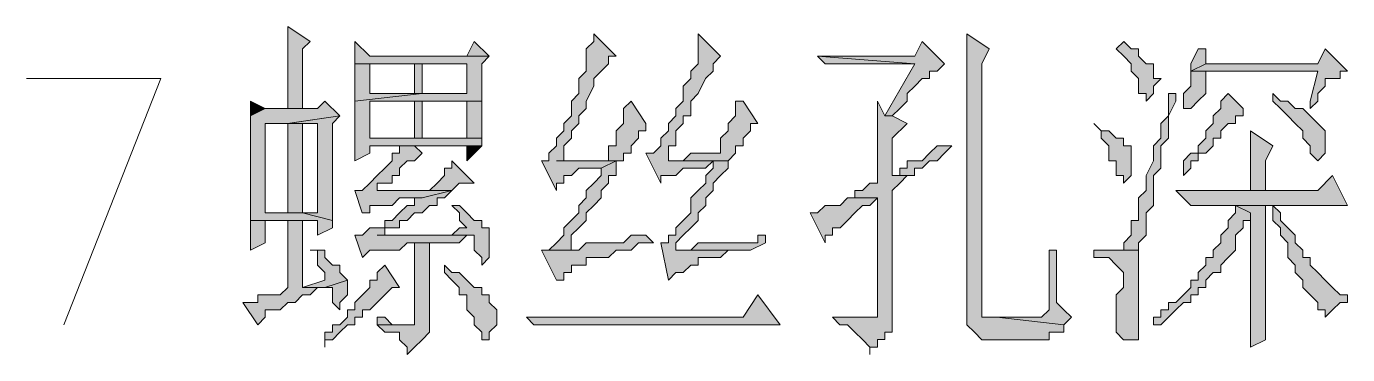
# Model space of a CAD drawing. Header units: millimetres. Extents: x 3 to 291, y 3 to 207.
# Drawn here: x 245.79 to 253.28, y 141.84 to 143.71 of the extents above; entities that cross this region are included whole.
import ezdxf

# ---------------------------------------------------------------- set-up
doc = ezdxf.new("R2010")
doc.units = ezdxf.units.MM

msp = doc.modelspace()

# ---------------------------------------------------------------- hatches: boundary and pattern name
at = {"true_color": 0x00ffff}
h = msp.add_hatch(color=4, dxfattribs=at)
h.dxf.hatch_style = 2
h.paths.add_polyline_path([(247.269, 143.66367), (247.269, 143.621337), (247.269, 143.579356), (247.269, 143.53667), (247.269, 143.494337), (247.269, 143.452003), (247.269, 143.410023), (247.269, 143.367337), (247.269, 143.325356), (247.269, 143.283023), (247.269, 143.240337), (247.353667, 143.240337), (247.353667, 143.579356), (247.396, 143.621337), (247.269, 143.706356)])
h = msp.add_hatch(color=4, dxfattribs=at)
h.dxf.hatch_style = 2
h.paths.add_polyline_path([(249.004596, 143.663741), (249.004596, 143.621407), (248.962263, 143.579074), (248.962263, 143.536741), (248.962263, 143.494407), (248.962263, 143.452074), (248.919929, 143.409741), (248.919929, 143.367407), (248.919929, 143.325074), (248.877949, 143.282741), (248.877949, 143.240407), (248.877949, 143.198074), (248.835616, 143.155741), (248.835616, 143.113407), (248.792929, 143.071074), (248.792929, 143.028741), (248.750596, 142.986407), (248.750596, 142.944074), (248.708263, 142.944074), (248.792929, 142.774741), (248.792929, 142.817074), (248.835616, 142.817074), (248.835616, 142.859407), (248.877949, 142.859407), (248.919929, 142.901741), (248.962263, 142.901741), (249.004596, 142.901741), (249.046929, 142.901741), (249.131596, 142.944074), (248.792929, 142.944074), (248.835616, 142.944074), (248.835616, 142.986407), (248.835616, 143.028741), (248.877949, 143.071074), (248.877949, 143.113407), (248.919929, 143.155741), (248.919929, 143.198074), (248.962263, 143.240407), (248.962263, 143.282741), (249.004596, 143.367407), (249.004596, 143.409741), (249.046929, 143.452074), (249.089263, 143.494407), (249.089263, 143.536741), (249.131596, 143.536741)])
h = msp.add_hatch(color=4, dxfattribs=at)
h.dxf.hatch_style = 2
h.paths.add_polyline_path([(249.597157, 143.663741), (249.597157, 143.621407), (249.597157, 143.579074), (249.597157, 143.536741), (249.597157, 143.494407), (249.555176, 143.452074), (249.555176, 143.409741), (249.512843, 143.367407), (249.512843, 143.325074), (249.512843, 143.282741), (249.47051, 143.240407), (249.47051, 143.198074), (249.428176, 143.155741), (249.428176, 143.113407), (249.38549, 143.071074), (249.38549, 143.028741), (249.343157, 142.986407), (249.300824, 142.986407), (249.38549, 142.817074), (249.38549, 142.859407), (249.428176, 142.859407), (249.47051, 142.859407), (249.512843, 142.901741), (249.555176, 142.901741), (249.597157, 142.901741), (249.63949, 142.901741), (249.681824, 142.944074), (249.76649, 142.944074), (249.428176, 142.944074), (249.428176, 142.986407), (249.428176, 143.028741), (249.47051, 143.028741), (249.47051, 143.071074), (249.47051, 143.113407), (249.512843, 143.155741), (249.512843, 143.198074), (249.555176, 143.198074), (249.555176, 143.240407), (249.555176, 143.282741), (249.597157, 143.325074), (249.63949, 143.409741), (249.681824, 143.452074), (249.681824, 143.494407), (249.724157, 143.536741)])
h = msp.add_hatch(color=4, dxfattribs=at)
h.dxf.hatch_style = 2
h.paths.add_polyline_path([(251.121263, 143.663741), (251.121263, 143.621407), (251.121263, 143.579074), (251.121263, 143.536741), (251.121263, 143.494407), (251.121263, 143.452074), (251.121263, 143.409741), (251.121263, 143.367407), (251.121263, 143.325074), (251.121263, 143.282741), (251.121263, 142.097407), (251.121263, 142.055074), (251.121263, 142.012741), (251.163596, 141.970407), (251.205929, 141.928074), (251.248263, 141.928074), (251.502263, 141.928074), (251.544596, 141.928074), (251.586929, 141.928074), (251.586929, 141.970407), (251.629263, 141.970407), (251.671949, 141.970407), (251.671949, 142.012741), (251.290596, 142.055074), (251.248263, 142.055074), (251.205929, 142.055074), (251.205929, 142.097407), (251.205929, 142.139741), (251.205929, 142.182074), (251.205929, 143.494407), (251.248263, 143.579074)])
h = msp.add_hatch(color=4, dxfattribs=at)
h.dxf.hatch_style = 2
h.paths.add_polyline_path([(247.65, 143.621548), (247.65, 143.579215), (247.65, 143.536882), (247.65, 143.494548), (248.285, 143.494548), (248.285, 143.325215), (248.031, 143.325215), (247.65, 143.282882), (247.65, 143.240548), (247.65, 143.198215), (247.65, 143.155882), (247.65, 143.113548), (247.65, 143.071215), (247.65, 143.028882), (247.65, 142.986548), (247.65, 142.944215), (247.734667, 142.986548), (247.734667, 143.028882), (247.904, 143.028882), (247.988667, 143.028882), (248.285, 143.028882), (248.369667, 143.028882), (248.369667, 143.071215), (247.734667, 143.071215), (247.734667, 143.282882), (247.988667, 143.282882), (248.031, 143.282882), (248.285, 143.282882), (248.369667, 143.282882), (248.369667, 143.325215), (248.369667, 143.367548), (248.369667, 143.409882), (248.369667, 143.494548), (248.412, 143.536882), (247.734667, 143.536882)])
h = msp.add_hatch(color=4, dxfattribs=at)
h.paths.add_polyline_path([(248.285, 143.53667), (248.412, 143.53667), (248.327333, 143.621337)])
h.paths.add_polyline_path([(247.734667, 143.53667), (248.285, 143.53667)])
h = msp.add_hatch(color=4, dxfattribs=at)
h.dxf.hatch_style = 2
h.paths.add_polyline_path([(250.867369, 143.621548), (250.825035, 143.536882), (250.274702, 143.536882), (250.825035, 143.494548), (250.655349, 143.198215), (250.698035, 143.198215), (250.740369, 143.240548), (250.782702, 143.282882), (250.782702, 143.325215), (250.825035, 143.367548), (250.867369, 143.409882), (250.909702, 143.409882), (250.909702, 143.452215), (250.952035, 143.452215), (250.994369, 143.494548)])
h = msp.add_hatch(color=4, dxfattribs=at)
h.dxf.hatch_style = 2
h.paths.add_polyline_path([(251.968, 143.579215), (252.010686, 143.536529), (252.052667, 143.494548), (252.052667, 143.451862), (252.095, 143.409882), (252.095, 143.367548), (252.095, 143.325215), (252.137333, 143.325215), (252.137333, 143.282882), (252.179314, 143.325215), (252.179314, 143.367548), (252.222, 143.409882), (252.179314, 143.409882), (252.179314, 143.451862), (252.179314, 143.494548), (252.137333, 143.494548), (252.095, 143.536529), (252.095, 143.579215), (252.052667, 143.579215), (252.010686, 143.621548)])
h = msp.add_hatch(color=4, dxfattribs=at)
h.dxf.hatch_style = 2
h.paths.add_polyline_path([(252.433455, 143.579215), (252.391474, 143.494548), (252.391474, 143.451862), (252.476141, 143.494548), (252.476141, 143.579215)])
h = msp.add_hatch(color=4, dxfattribs=at)
h.dxf.hatch_style = 2
h.paths.add_polyline_path([(253.111317, 143.494442), (252.475965, 143.494442), (252.391651, 143.451756), (253.111317, 143.451756), (253.068631, 143.283129), (253.068631, 143.240443), (253.111317, 143.283129), (253.111317, 143.325109), (253.153298, 143.367442), (253.153298, 143.410129), (253.195279, 143.410129), (253.237965, 143.410129), (253.237965, 143.451756), (253.280298, 143.451756), (253.153298, 143.579109)])
h = msp.add_hatch(color=4, dxfattribs=at)
h.paths.add_polyline_path([(248.031, 143.494442), (247.988667, 143.494442), (247.734667, 143.494442), (248.285, 143.494442)])
h.paths.add_polyline_path([(247.65, 143.494442), (247.65, 143.451756), (247.65, 143.410129), (247.65, 143.367442), (247.65, 143.325109), (247.65, 143.283129), (248.031, 143.325109), (247.734667, 143.325109), (247.734667, 143.494442)])
h = msp.add_hatch(color=4, dxfattribs=at)
h.paths.add_polyline_path([(247.988667, 143.325144), (248.031, 143.325144), (248.031, 143.494478), (247.988667, 143.494478)])
h.paths.add_polyline_path([(247.734667, 143.325144), (247.988667, 143.325144)])
h = msp.add_hatch(color=4, dxfattribs=at)
h.dxf.hatch_style = 2
h.paths.add_polyline_path([(250.317, 143.494442), (250.359333, 143.494442), (250.401314, 143.494442), (250.444, 143.494442), (250.486333, 143.494442), (250.825, 143.494442), (250.274667, 143.536776)])
h = msp.add_hatch(color=4, dxfattribs=at)
h.paths.add_polyline_path([(252.476, 143.451897), (253.111353, 143.451897)])
h.paths.add_polyline_path([(252.391686, 143.451897), (252.391686, 143.409917), (252.391686, 143.367584), (252.349, 143.32525), (252.349, 143.282917), (252.349, 143.240584), (252.391686, 143.240584), (252.433314, 143.282917), (252.476, 143.32525), (252.476, 143.367584), (252.476, 143.451897)])
h = msp.add_hatch(color=4, dxfattribs=at)
h.dxf.hatch_style = 2
h.paths.add_polyline_path([(247.48049, 143.282882), (247.43851, 143.240548), (247.353843, 143.240548), (247.268824, 143.240548), (247.141824, 143.240548), (247.05751, 143.198215), (247.05751, 143.155882), (247.05751, 143.113548), (247.05751, 143.071215), (247.05751, 143.028882), (247.05751, 142.986548), (247.05751, 142.944215), (247.05751, 142.901882), (247.05751, 142.859548), (247.05751, 142.817215), (247.05751, 142.774882), (247.05751, 142.732548), (247.05751, 142.690215), (247.05751, 142.647882), (247.05751, 142.605548), (247.268824, 142.605548), (247.43851, 142.605548), (247.43851, 142.520882), (247.522824, 142.563215), (247.522824, 142.605548), (247.353843, 142.647882), (247.141824, 142.647882), (247.141824, 143.155882), (247.268824, 143.155882), (247.565157, 143.198215)])
h = msp.add_hatch(color=4, dxfattribs=at)
h.dxf.hatch_style = 2
h.paths.add_polyline_path([(247.057545, 143.240443), (247.057545, 143.198109), (247.141859, 143.240443), (247.057545, 143.283129)])
h = msp.add_hatch(color=4, dxfattribs=at)
h.paths.add_polyline_path([(248.285, 143.282987), (248.285, 143.071321), (248.369667, 143.071321), (248.369667, 143.113301), (248.369667, 143.155635), (248.369667, 143.198321), (248.369667, 143.240301), (248.369667, 143.282987)])
h.paths.add_polyline_path([(247.734667, 143.071321), (247.988667, 143.071321), (248.031, 143.071321), (248.285, 143.071321)])
h = msp.add_hatch(color=4, dxfattribs=at)
h.dxf.hatch_style = 2
h.paths.add_polyline_path([(247.988667, 143.071144), (248.031, 143.071144), (248.031, 143.282811), (247.988667, 143.282811)])
h = msp.add_hatch(color=4, dxfattribs=at)
h.paths.add_polyline_path([(249.174, 143.240443), (249.174, 143.198109), (249.174, 143.155776), (249.131667, 143.113442), (249.131667, 143.071109), (249.131667, 143.028776), (249.089333, 143.028776), (249.089333, 142.986443), (249.089333, 142.944109), (249.131667, 142.944109), (249.174, 142.944109), (249.174, 142.986443), (249.216686, 142.986443), (249.216686, 143.028776), (249.258314, 143.071109), (249.258314, 143.113442), (249.301, 143.113442), (249.301, 143.155776), (249.216686, 143.283129)])
h.paths.add_polyline_path([(248.793, 142.944109), (248.835686, 142.944109), (248.877667, 142.944109), (248.92, 142.944109), (248.962333, 142.944109), (249.004314, 142.944109), (249.047, 142.944109), (249.089333, 142.944109)])
h = msp.add_hatch(color=4, dxfattribs=at)
h.paths.add_polyline_path([(249.809, 143.282987), (249.809, 143.240301), (249.809, 143.198321), (249.766667, 143.155635), (249.766667, 143.113301), (249.724333, 143.071321), (249.724333, 143.028635), (249.724333, 142.986301), (249.682, 142.986301), (249.639314, 142.986301), (249.597333, 142.986301), (249.555, 142.986301), (249.512667, 142.944321), (249.766667, 142.944321), (249.809, 142.986301), (249.809, 143.028635), (249.851686, 143.028635), (249.851686, 143.071321), (249.893667, 143.113301), (249.893667, 143.155635), (249.936353, 143.155635), (249.851686, 143.282987)])
h.paths.add_polyline_path([(249.428, 142.944321), (249.470333, 142.944321), (249.512667, 142.944321)])
h = msp.add_hatch(color=4, dxfattribs=at)
h.dxf.hatch_style = 2
h.paths.add_polyline_path([(250.613474, 143.282882), (250.613474, 143.240548), (250.613474, 143.198215), (250.613474, 143.155882), (250.613474, 143.113548), (250.613474, 143.071215), (250.613474, 143.028882), (250.613474, 142.986548), (250.613474, 142.944215), (250.613474, 142.859548), (250.613474, 142.817215), (250.571141, 142.817215), (250.528808, 142.774882), (250.486474, 142.774882), (250.486474, 142.732548), (250.613474, 142.732548), (250.613474, 142.139882), (250.613474, 142.097548), (250.613474, 142.055215), (250.571141, 142.055215), (250.359122, 142.055215), (250.401455, 142.012882), (250.444141, 142.012882), (250.486474, 141.970548), (250.528808, 141.928215), (250.571141, 141.885882), (250.571141, 141.843548), (250.571141, 141.885882), (250.613474, 141.885882), (250.613474, 141.928215), (250.655455, 141.928215), (250.655455, 141.970548), (250.697788, 141.970548), (250.697788, 142.012882), (250.697788, 142.055215), (250.697788, 142.097548), (250.697788, 142.774882), (250.740122, 142.817215), (250.782455, 142.859548), (250.825141, 142.859548), (250.697788, 142.859548), (250.697788, 143.071215), (250.782455, 143.155882), (250.697788, 143.198215), (250.655455, 143.198215)])
h = msp.add_hatch(color=4, dxfattribs=at)
h.paths.add_polyline_path([(252.264228, 143.325215), (252.264228, 143.282882), (252.264228, 143.198215), (252.221894, 143.155529), (252.221894, 143.071215), (252.179561, 143.028529), (252.179561, 142.986548), (252.179561, 142.944215), (252.137227, 142.859548), (252.137227, 142.817215), (252.137227, 142.774529), (252.094894, 142.732548), (252.094894, 142.690215), (252.094894, 142.647529), (252.094894, 142.605548), (252.052914, 142.605548), (252.052914, 142.563215), (252.052914, 142.520882), (252.01058, 142.478548), (252.01058, 142.436215), (252.094894, 142.436215), (252.094894, 142.478548), (252.137227, 142.520882), (252.137227, 142.563215), (252.137227, 142.605548), (252.137227, 142.647529), (252.179561, 142.690215), (252.179561, 142.732548), (252.179561, 142.774529), (252.179561, 142.817215), (252.179561, 142.859548), (252.221894, 142.901882), (252.221894, 142.986548), (252.221894, 143.028529), (252.264228, 143.071215), (252.264228, 143.155529), (252.264228, 143.198215), (252.306914, 143.282882), (252.306914, 143.325215)])
h.paths.add_polyline_path([(251.967894, 142.436215), (252.01058, 142.436215)])
h = msp.add_hatch(color=4, dxfattribs=at)
h.dxf.hatch_style = 2
h.paths.add_polyline_path([(252.560772, 143.282987), (252.560772, 143.240301), (252.518086, 143.198321), (252.518086, 143.155635), (252.476106, 143.113301), (252.476106, 143.071321), (252.43342, 143.028635), (252.43342, 142.986301), (252.391439, 142.986301), (252.349106, 142.944321), (252.349106, 142.901987), (252.349106, 142.859301), (252.391439, 142.901987), (252.391439, 142.944321), (252.43342, 142.944321), (252.43342, 142.986301), (252.476106, 142.986301), (252.518086, 143.028635), (252.518086, 143.071321), (252.560772, 143.071321), (252.560772, 143.113301), (252.603106, 143.155635), (252.645086, 143.155635), (252.645086, 143.198321), (252.687772, 143.198321), (252.687772, 143.240301), (252.603106, 143.325321)])
h = msp.add_hatch(color=4, dxfattribs=at)
h.dxf.hatch_style = 2
h.paths.add_polyline_path([(252.857, 143.282987), (252.899333, 143.240301), (252.941667, 143.198321), (252.984, 143.155635), (253.026686, 143.113301), (253.026686, 143.071321), (253.068667, 143.028635), (253.068667, 142.986301), (253.111353, 142.944321), (253.153333, 142.986301), (253.153333, 143.028635), (253.153333, 143.071321), (253.153333, 143.113301), (253.111353, 143.155635), (253.068667, 143.198321), (253.026686, 143.240301), (252.984, 143.240301), (252.941667, 143.282987), (252.899333, 143.282987), (252.857, 143.325321)])
h = msp.add_hatch(color=4, dxfattribs=at)
h.dxf.hatch_style = 2
h.paths.add_polyline_path([(247.269, 143.15567), (247.438686, 143.15567), (247.438686, 142.64767), (247.353667, 142.64767), (247.523, 142.605337), (247.523, 142.64767), (247.523, 142.690356), (247.523, 142.732337), (247.523, 142.77467), (247.523, 142.817356), (247.523, 142.859337), (247.523, 142.944356), (247.523, 142.986337), (247.523, 143.02867), (247.523, 143.071356), (247.523, 143.15567), (247.565333, 143.198356)])
h = msp.add_hatch(color=4, dxfattribs=at)
h.paths.add_polyline_path([(247.353772, 143.15567), (247.438439, 143.15567)])
h.paths.add_polyline_path([(247.269106, 142.64767), (247.353772, 142.64767), (247.353772, 143.15567), (247.269106, 143.15567)])
h.paths.add_polyline_path([(247.142106, 142.64767), (247.269106, 142.64767)])
h = msp.add_hatch(color=4, dxfattribs=at)
h.dxf.hatch_style = 2
h.paths.add_polyline_path([(251.883227, 143.113442), (251.883227, 143.071109), (251.925914, 143.028776), (251.925914, 142.986442), (251.925914, 142.944109), (251.967894, 142.944109), (251.967894, 142.902129), (251.967894, 142.859443), (252.01058, 142.859443), (252.01058, 142.817109), (252.052914, 142.859443), (252.052914, 142.902129), (252.052914, 142.944109), (252.052914, 142.986442), (252.052914, 143.028776), (252.01058, 143.028776), (252.01058, 143.071109), (251.967894, 143.071109), (251.925914, 143.113442), (251.883227, 143.113442), (251.840894, 143.155776)])
h = msp.add_hatch(color=4, dxfattribs=at)
h.dxf.hatch_style = 2
h.paths.add_polyline_path([(252.73, 143.071215), (252.73, 143.028529), (252.73, 142.986548), (252.73, 142.944215), (252.73, 142.901882), (252.73, 142.859548), (252.73, 142.817215), (252.73, 142.774529), (252.814314, 142.774529), (252.814314, 142.944215), (252.857, 143.028529), (252.73, 143.113548)])
h = msp.add_hatch(color=4, dxfattribs=at)
h.dxf.hatch_style = 2
h.paths.add_polyline_path([(247.988667, 143.028811), (247.904, 143.028811), (247.904, 142.986478), (247.861667, 142.986478), (247.861667, 142.944144), (247.819686, 142.901811), (247.777, 142.859478), (247.734667, 142.817144), (247.692333, 142.774811), (247.65, 142.774811), (247.692333, 142.647811), (247.734667, 142.647811), (247.734667, 142.690144), (247.777, 142.690144), (247.819686, 142.690144), (247.861667, 142.690144), (247.904, 142.732478), (247.946333, 142.732478), (247.988667, 142.732478), (248.031, 142.732478), (248.200333, 142.774811), (247.777, 142.774811), (247.777, 142.817144), (247.819686, 142.817144), (247.861667, 142.817144), (247.861667, 142.859478), (247.904, 142.859478), (247.904, 142.901811), (247.946333, 142.944144), (247.988667, 142.944144), (248.031, 142.986478)])
h = msp.add_hatch(color=4, dxfattribs=at)
h.dxf.hatch_style = 2
h.paths.add_polyline_path([(248.285, 143.02867), (248.285, 142.944356), (248.369667, 143.02867)])
h = msp.add_hatch(color=4, dxfattribs=at)
h.paths.add_polyline_path([(250.994545, 143.02867), (250.951859, 143.02867), (250.909878, 142.986337), (250.867192, 142.944356), (250.824859, 142.944356), (250.782878, 142.944356), (250.782878, 142.902023), (250.740192, 142.902023), (250.740192, 142.859337), (250.824859, 142.859337), (250.824859, 142.902023), (250.867192, 142.902023), (250.909878, 142.944356), (250.951859, 142.944356), (250.994545, 142.986337), (251.036526, 143.02867)])
h.paths.add_polyline_path([(250.697859, 142.859337), (250.740192, 142.859337)])
h = msp.add_hatch(color=4, dxfattribs=at)
h.paths.add_polyline_path([(248.200227, 142.901987), (248.157894, 142.901987), (248.157894, 142.859301), (248.115914, 142.817321), (248.07358, 142.774635), (248.200227, 142.774635), (248.242561, 142.817321), (248.327227, 142.817321), (248.200227, 142.944321)])
h.paths.add_polyline_path([(247.776894, 142.774635), (248.07358, 142.774635)])
h = msp.add_hatch(color=4, dxfattribs=at)
h.dxf.hatch_style = 2
h.paths.add_polyline_path([(249.131737, 142.944074), (249.047071, 142.901741), (249.047071, 142.859407), (249.004737, 142.817074), (248.962404, 142.774741), (248.962404, 142.732407), (248.919718, 142.690074), (248.919718, 142.647741), (248.877737, 142.605407), (248.835404, 142.563074), (248.835404, 142.520741), (248.793071, 142.478407), (248.750737, 142.436074), (248.835404, 142.436074), (248.877737, 142.436074), (248.877737, 142.520741), (248.919718, 142.563074), (248.962404, 142.605407), (248.962404, 142.647741), (249.004737, 142.690074), (249.047071, 142.732407), (249.047071, 142.774741), (249.089404, 142.817074), (249.089404, 142.859407), (249.131737, 142.859407), (249.131737, 142.901741)])
h = msp.add_hatch(color=4, dxfattribs=at)
h.dxf.hatch_style = 2
h.paths.add_polyline_path([(249.766667, 142.944074), (249.682, 142.944074), (249.682, 142.901741), (249.639667, 142.859407), (249.639667, 142.817074), (249.597333, 142.774741), (249.555, 142.732407), (249.555, 142.690074), (249.555, 142.647741), (249.512667, 142.605407), (249.470333, 142.563074), (249.470333, 142.520741), (249.428, 142.520741), (249.428, 142.478407), (249.385667, 142.478407), (249.428, 142.266741), (249.470333, 142.309074), (249.512667, 142.309074), (249.555, 142.351407), (249.597333, 142.351407), (249.597333, 142.393741), (249.639667, 142.393741), (249.682, 142.393741), (249.724333, 142.393741), (249.766667, 142.436074), (249.809, 142.436074), (249.470333, 142.436074), (249.470333, 142.478407), (249.512667, 142.520741), (249.555, 142.563074), (249.597333, 142.605407), (249.597333, 142.647741), (249.639667, 142.690074), (249.639667, 142.732407), (249.682, 142.774741), (249.682, 142.817074), (249.724333, 142.859407), (249.766667, 142.901741)])
h = msp.add_hatch(color=4, dxfattribs=at)
h.dxf.hatch_style = 2
h.paths.add_polyline_path([(253.111317, 142.77467), (252.814631, 142.77467), (252.729965, 142.77467), (252.306631, 142.77467), (252.391651, 142.690356), (252.433279, 142.690356), (252.475965, 142.690356), (252.518298, 142.690356), (252.645298, 142.690356), (252.856965, 142.690356), (253.280298, 142.690356), (253.195279, 142.859337)])
h = msp.add_hatch(color=4, dxfattribs=at)
h.dxf.hatch_style = 2
h.paths.add_polyline_path([(248.200192, 142.774741), (248.031212, 142.732407), (247.988526, 142.732407), (247.988526, 142.690074), (247.946192, 142.690074), (247.903859, 142.647741), (247.861526, 142.605407), (247.819545, 142.605407), (247.819545, 142.563074), (247.777212, 142.563074), (247.734878, 142.563074), (247.692545, 142.520741), (247.649859, 142.520741), (247.692545, 142.393741), (247.734878, 142.436074), (247.777212, 142.436074), (247.819545, 142.436074), (247.861526, 142.436074), (247.903859, 142.436074), (247.946192, 142.478407), (247.988526, 142.478407), (248.073545, 142.478407), (248.115878, 142.478407), (248.158212, 142.478407), (248.200192, 142.478407), (248.242526, 142.478407), (248.284859, 142.520741), (248.327192, 142.520741), (247.777212, 142.520741), (247.819545, 142.520741), (247.819545, 142.563074), (247.861526, 142.563074), (247.903859, 142.563074), (247.903859, 142.605407), (247.946192, 142.605407), (247.988526, 142.647741), (248.031212, 142.647741), (248.073545, 142.690074), (248.115878, 142.690074), (248.115878, 142.732407), (248.158212, 142.732407)])
h = msp.add_hatch(color=4, dxfattribs=at)
h.paths.add_polyline_path([(248.200227, 142.690215), (248.242561, 142.647529), (248.242561, 142.605548), (248.284894, 142.563215), (248.242561, 142.563215), (248.200227, 142.520882), (248.327227, 142.520882), (248.327227, 142.478548), (248.327227, 142.436215), (248.369914, 142.393529), (248.369914, 142.351548), (248.411894, 142.393529), (248.411894, 142.436215), (248.411894, 142.478548), (248.411894, 142.520882), (248.411894, 142.563215), (248.369914, 142.563215), (248.369914, 142.605548), (248.327227, 142.605548), (248.284894, 142.647529), (248.242561, 142.690215)])
h.paths.add_polyline_path([(247.776894, 142.520882), (247.81958, 142.520882), (247.861561, 142.520882), (247.903894, 142.520882), (247.946227, 142.520882), (247.988914, 142.520882), (248.030894, 142.520882), (248.07358, 142.520882), (248.115914, 142.520882), (248.157894, 142.520882), (248.200227, 142.520882)])
h = msp.add_hatch(color=4, dxfattribs=at)
h.dxf.hatch_style = 2
h.paths.add_polyline_path([(250.486228, 142.732442), (250.443894, 142.732442), (250.401561, 142.690109), (250.359228, 142.690109), (250.316894, 142.690109), (250.274914, 142.647776), (250.23258, 142.647776), (250.316894, 142.478442), (250.316894, 142.521129), (250.359228, 142.521129), (250.359228, 142.563109), (250.401561, 142.563109), (250.443894, 142.605442), (250.486228, 142.647776), (250.528914, 142.690109), (250.570894, 142.690109), (250.61358, 142.732442)])
h = msp.add_hatch(color=4, dxfattribs=at)
h.dxf.hatch_style = 2
h.paths.add_polyline_path([(252.645404, 142.69018), (252.645404, 142.647846), (252.603071, 142.605513), (252.603071, 142.56318), (252.560737, 142.520846), (252.560737, 142.478513), (252.518404, 142.43618), (252.518404, 142.393846), (252.476071, 142.393846), (252.476071, 142.351513), (252.433384, 142.30918), (252.433384, 142.266846), (252.391404, 142.266846), (252.391404, 142.224513), (252.349071, 142.18218), (252.306737, 142.139846), (252.264404, 142.139846), (252.264404, 142.097513), (252.222071, 142.097513), (252.222071, 142.05518), (252.179737, 142.05518), (252.179737, 142.012846), (252.222071, 142.012846), (252.264404, 142.05518), (252.306737, 142.097513), (252.349071, 142.139846), (252.391404, 142.139846), (252.391404, 142.18218), (252.433384, 142.18218), (252.433384, 142.224513), (252.476071, 142.224513), (252.476071, 142.266846), (252.518404, 142.30918), (252.560737, 142.30918), (252.560737, 142.351513), (252.603071, 142.393846), (252.645404, 142.43618), (252.645404, 142.478513), (252.645404, 142.520846), (252.687737, 142.56318), (252.687737, 142.605513), (252.730071, 142.605513), (252.730071, 142.647846)])
h = msp.add_hatch(color=4, dxfattribs=at)
h.paths.add_polyline_path([(252.814455, 142.690215), (252.857141, 142.690215)])
h.paths.add_polyline_path([(252.645122, 142.690215), (252.730141, 142.647529), (252.730141, 142.563215), (252.730141, 142.520882), (252.730141, 142.436215), (252.730141, 142.393529), (252.730141, 142.351548), (252.730141, 142.309215), (252.730141, 142.224548), (252.730141, 142.182215), (252.730141, 142.139529), (252.730141, 142.097548), (252.730141, 142.055215), (252.730141, 142.012882), (252.730141, 141.970548), (252.730141, 141.928215), (252.730141, 141.885529), (252.814455, 141.928215), (252.814455, 141.970548), (252.814455, 142.012882), (252.814455, 142.055215), (252.814455, 142.097548), (252.814455, 142.139529), (252.814455, 142.182215), (252.814455, 142.690215)])
h = msp.add_hatch(color=4, dxfattribs=at)
h.dxf.hatch_style = 2
h.paths.add_polyline_path([(252.856929, 142.69018), (252.645263, 142.69018), (252.856929, 142.69018), (252.856929, 142.647846), (252.856929, 142.605513), (252.899263, 142.56318), (252.899263, 142.520846), (252.941596, 142.478513), (252.941596, 142.43618), (252.941596, 142.393846), (252.983929, 142.351513), (252.983929, 142.30918), (253.026263, 142.266846), (253.026263, 142.224513), (253.068949, 142.18218), (253.111282, 142.139846), (253.111282, 142.097513), (253.153263, 142.097513), (253.153263, 142.05518), (253.195596, 142.097513), (253.237929, 142.139846), (253.280263, 142.139846), (253.280263, 142.18218), (253.237929, 142.18218), (253.195596, 142.224513), (253.153263, 142.266846), (253.111282, 142.30918), (253.068949, 142.351513), (253.068949, 142.393846), (253.026263, 142.393846), (253.026263, 142.43618), (252.983929, 142.478513), (252.983929, 142.520846), (252.941596, 142.56318), (252.899263, 142.605513), (252.899263, 142.647846)])
h = msp.add_hatch(color=4, dxfattribs=at)
h.dxf.hatch_style = 2
h.paths.add_polyline_path([(247.268965, 142.605407), (247.268965, 142.224407), (247.226631, 142.182074), (247.184298, 142.182074), (247.141965, 142.182074), (247.099984, 142.182074), (247.099984, 142.139741), (247.057298, 142.139741), (247.014965, 142.139741), (247.099984, 142.012741), (247.141965, 142.055074), (247.141965, 142.097407), (247.184298, 142.097407), (247.226631, 142.097407), (247.268965, 142.139741), (247.311298, 142.139741), (247.353631, 142.182074), (247.395965, 142.182074), (247.438298, 142.224407), (247.353631, 142.224407), (247.353631, 142.605407), (247.438298, 142.605407)])
h = msp.add_hatch(color=4, dxfattribs=at)
h.paths.add_polyline_path([(247.142, 142.605443), (247.269, 142.605443)])
h.paths.add_polyline_path([(247.057686, 142.605443), (247.057686, 142.563109), (247.057686, 142.521129), (247.057686, 142.478443), (247.057686, 142.436109), (247.142, 142.478443), (247.142, 142.605443)])
h = msp.add_hatch(color=4, dxfattribs=at)
h.dxf.hatch_style = 2
h.paths.add_polyline_path([(249.216545, 142.520987), (249.173859, 142.478301), (249.131878, 142.478301), (249.089192, 142.478301), (249.046859, 142.478301), (249.004526, 142.478301), (248.962192, 142.478301), (248.919859, 142.436321), (248.877878, 142.436321), (248.835545, 142.436321), (248.750878, 142.436321), (248.708192, 142.436321), (248.792859, 142.266635), (248.835545, 142.266635), (248.835545, 142.309321), (248.877878, 142.309321), (248.877878, 142.351301), (248.919859, 142.351301), (248.962192, 142.351301), (248.962192, 142.393635), (249.004526, 142.393635), (249.046859, 142.393635), (249.089192, 142.393635), (249.131878, 142.436321), (249.173859, 142.436321), (249.216545, 142.436321), (249.258526, 142.478301), (249.343192, 142.478301), (249.300859, 142.520987)])
h = msp.add_hatch(color=4, dxfattribs=at)
h.paths.add_polyline_path([(249.936318, 142.520987), (249.936318, 142.478301), (249.893631, 142.478301), (249.851651, 142.478301), (249.808965, 142.478301), (249.766631, 142.478301), (249.724298, 142.478301), (249.681965, 142.478301), (249.639631, 142.478301), (249.597298, 142.478301), (249.554965, 142.436321), (249.808965, 142.436321), (249.851651, 142.436321), (249.893631, 142.436321), (249.978298, 142.478301), (249.978298, 142.520987)])
h.paths.add_polyline_path([(249.470298, 142.436321), (249.512631, 142.436321), (249.554965, 142.436321)])
h = msp.add_hatch(color=4, dxfattribs=at)
h.dxf.hatch_style = 2
h.paths.add_polyline_path([(247.988772, 142.478442), (247.988772, 142.097442), (247.988772, 142.055109), (247.988772, 142.013129), (247.946086, 142.013129), (247.777106, 142.013129), (247.819439, 141.970442), (247.86142, 141.970442), (247.904106, 141.970442), (247.904106, 141.928109), (247.946086, 141.885776), (247.946086, 141.843442), (247.988772, 141.885776), (248.031106, 141.928109), (248.073439, 141.970442), (248.073439, 142.013129), (248.073439, 142.055109), (248.073439, 142.478442)])
h = msp.add_hatch(color=4, dxfattribs=at)
h.paths.add_polyline_path([(247.438545, 142.436215), (247.438545, 142.393529), (247.438545, 142.351548), (247.480526, 142.309215), (247.480526, 142.266529), (247.353878, 142.224548), (247.438545, 142.224548), (247.480526, 142.224548), (247.607878, 142.266529), (247.565192, 142.309215), (247.565192, 142.351548), (247.522859, 142.351548), (247.480526, 142.393529), (247.480526, 142.436215)])
h.paths.add_polyline_path([(247.395859, 142.436215), (247.438545, 142.436215)])
h = msp.add_hatch(color=4, dxfattribs=at)
h.dxf.hatch_style = 2
h.paths.add_polyline_path([(251.629439, 142.436109), (251.587106, 142.436109), (251.587106, 142.393776), (251.587106, 142.351442), (251.587106, 142.309109), (251.587106, 142.266776), (251.587106, 142.224442), (251.587106, 142.182109), (251.587106, 142.139776), (251.587106, 142.097443), (251.544772, 142.055109), (251.502439, 142.055109), (251.333106, 142.055109), (251.290772, 142.055109), (251.671772, 142.012776), (251.713753, 142.055109), (251.671772, 142.097443), (251.629439, 142.139776), (251.629439, 142.182109), (251.629439, 142.224442), (251.629439, 142.266776), (251.629439, 142.309109), (251.629439, 142.351442)])
h = msp.add_hatch(color=4, dxfattribs=at)
h.dxf.hatch_style = 2
h.paths.add_polyline_path([(251.968, 142.436215), (251.925667, 142.436215), (251.883333, 142.436215), (251.841, 142.436215), (251.841, 142.393529), (251.883333, 142.393529), (251.925667, 142.393529), (251.968, 142.351548), (252.010686, 142.309215), (252.010686, 142.266529), (252.010686, 142.224548), (251.968, 142.182215), (251.968, 142.139529), (251.968, 142.097548), (251.968, 142.055215), (251.968, 142.012882), (251.968, 141.970548), (252.010686, 141.928215), (252.052667, 141.928215), (252.095, 141.928215), (252.095, 141.970548), (252.095, 142.012882), (252.095, 142.055215), (252.095, 142.097548), (252.095, 142.139529), (252.095, 142.182215), (252.095, 142.224548), (252.095, 142.266529), (252.095, 142.309215), (252.095, 142.351548), (252.095, 142.393529), (252.095, 142.436215)])
h = msp.add_hatch(color=4, dxfattribs=at)
h.dxf.hatch_style = 2
h.paths.add_polyline_path([(247.81951, 142.351513), (247.777176, 142.30918), (247.777176, 142.266846), (247.734843, 142.266846), (247.734843, 142.224513), (247.69251, 142.18218), (247.650176, 142.139846), (247.650176, 142.097513), (247.60749, 142.097513), (247.60749, 142.05518), (247.565157, 142.012846), (247.522824, 142.012846), (247.522824, 141.970513), (247.48049, 141.970513), (247.48049, 141.92818), (247.48049, 141.885846), (247.48049, 141.92818), (247.522824, 141.92818), (247.565157, 141.970513), (247.60749, 142.012846), (247.650176, 142.012846), (247.650176, 142.05518), (247.69251, 142.05518), (247.69251, 142.097513), (247.734843, 142.097513), (247.777176, 142.139846), (247.81951, 142.18218), (247.86149, 142.224513), (247.903824, 142.224513)])
h = msp.add_hatch(color=4, dxfattribs=at)
h.dxf.hatch_style = 2
h.paths.add_polyline_path([(248.158, 142.309215), (248.200333, 142.266529), (248.242314, 142.224548), (248.242314, 142.182215), (248.285, 142.182215), (248.285, 142.139529), (248.285, 142.097548), (248.327333, 142.055215), (248.327333, 142.012882), (248.369667, 141.970548), (248.369667, 141.928215), (248.412, 141.928215), (248.412, 141.970548), (248.454686, 142.012882), (248.454686, 142.055215), (248.454686, 142.097548), (248.412, 142.139529), (248.412, 142.182215), (248.369667, 142.182215), (248.369667, 142.224548), (248.327333, 142.224548), (248.285, 142.266529), (248.242314, 142.309215), (248.200333, 142.309215), (248.158, 142.351548)])
h = msp.add_hatch(color=4, dxfattribs=at)
h.dxf.hatch_style = 2
h.paths.add_polyline_path([(247.480455, 142.224442), (247.523141, 142.224442), (247.523141, 142.182109), (247.523141, 142.139776), (247.565122, 142.097442), (247.565122, 142.139776), (247.607808, 142.182109), (247.607808, 142.224442), (247.607808, 142.266776)])
h = msp.add_hatch(color=4, dxfattribs=at)
h.dxf.hatch_style = 2
h.paths.add_polyline_path([(249.851545, 142.055215), (248.623526, 142.055215), (248.665859, 142.012882), (248.708192, 142.012882), (248.750878, 142.012882), (248.792859, 142.012882), (248.835545, 142.012882), (250.062859, 142.012882), (249.936212, 142.182215)])
h = msp.add_hatch(color=4, dxfattribs=at)
h.dxf.hatch_style = 2
h.paths.add_polyline_path([(247.777, 142.055215), (247.777, 142.012882), (247.946333, 142.012882), (247.904, 142.012882), (247.861314, 142.012882), (247.819686, 142.055215)])
h = msp.add_hatch(color=4, dxfattribs=at)
h.dxf.hatch_style = 2
h.paths.add_polyline_path([(250.359228, 142.055215), (250.443894, 142.055215), (250.486228, 142.055215), (250.528914, 142.055215), (250.570894, 142.055215)])

# ---------------------------------------------------------------- linework, layer by layer
at = {"color": 4, "lineweight": 0, "true_color": 0x00ffff}
for points in [[(247.268965, 143.706144), (247.268965, 143.663811), (247.268965, 143.621478), (247.268965, 143.579144), (247.268965, 143.536811), (247.268965, 143.494478), (247.268965, 143.452144), (247.268965, 143.409811), (247.268965, 143.367478), (247.268965, 143.325144), (247.268965, 143.282811), (247.268965, 143.240478), (247.353631, 143.240478), (247.353631, 143.579144), (247.395965, 143.621478)], [(249.004596, 143.663741), (249.004596, 143.621407), (248.962263, 143.579074), (248.962263, 143.536741), (248.962263, 143.494407), (248.962263, 143.452074), (248.919929, 143.409741), (248.919929, 143.367407), (248.919929, 143.325074), (248.877949, 143.282741), (248.877949, 143.240407), (248.877949, 143.198074), (248.835616, 143.155741), (248.835616, 143.113407), (248.792929, 143.071074), (248.792929, 143.028741), (248.750596, 142.986407), (248.750596, 142.944074), (248.708263, 142.944074), (248.792929, 142.774741), (248.792929, 142.817074), (248.835616, 142.817074), (248.835616, 142.859407), (248.877949, 142.859407), (248.919929, 142.901741), (248.962263, 142.901741), (249.004596, 142.901741), (249.046929, 142.901741), (249.131596, 142.944074), (248.792929, 142.944074), (248.835616, 142.944074), (248.835616, 142.986407), (248.835616, 143.028741), (248.877949, 143.071074), (248.877949, 143.113407), (248.919929, 143.155741), (248.919929, 143.198074), (248.962263, 143.240407), (248.962263, 143.282741), (249.004596, 143.367407), (249.004596, 143.409741), (249.046929, 143.452074), (249.089263, 143.494407), (249.089263, 143.536741), (249.131596, 143.536741)], [(249.597157, 143.663741), (249.597157, 143.621407), (249.597157, 143.579074), (249.597157, 143.536741), (249.597157, 143.494407), (249.555176, 143.452074), (249.555176, 143.409741), (249.512843, 143.367407), (249.512843, 143.325074), (249.512843, 143.282741), (249.47051, 143.240407), (249.47051, 143.198074), (249.428176, 143.155741), (249.428176, 143.113407), (249.38549, 143.071074), (249.38549, 143.028741), (249.343157, 142.986407), (249.300824, 142.986407), (249.38549, 142.817074), (249.38549, 142.859407), (249.428176, 142.859407), (249.47051, 142.859407), (249.512843, 142.901741), (249.555176, 142.901741), (249.597157, 142.901741), (249.63949, 142.901741), (249.681824, 142.944074), (249.76649, 142.944074), (249.428176, 142.944074), (249.428176, 142.986407), (249.428176, 143.028741), (249.47051, 143.028741), (249.47051, 143.071074), (249.47051, 143.113407), (249.512843, 143.155741), (249.512843, 143.198074), (249.555176, 143.198074), (249.555176, 143.240407), (249.555176, 143.282741), (249.597157, 143.325074), (249.63949, 143.409741), (249.681824, 143.452074), (249.681824, 143.494407), (249.724157, 143.536741)], [(251.121263, 143.663741), (251.121263, 143.621407), (251.121263, 143.579074), (251.121263, 143.536741), (251.121263, 143.494407), (251.121263, 143.452074), (251.121263, 143.409741), (251.121263, 143.367407), (251.121263, 143.325074), (251.121263, 143.282741), (251.121263, 142.097407), (251.121263, 142.055074), (251.121263, 142.012741), (251.163596, 141.970407), (251.205929, 141.928074), (251.248263, 141.928074), (251.502263, 141.928074), (251.544596, 141.928074), (251.586929, 141.928074), (251.586929, 141.970407), (251.629263, 141.970407), (251.671949, 141.970407), (251.671949, 142.012741), (251.290596, 142.055074), (251.248263, 142.055074), (251.205929, 142.055074), (251.205929, 142.097407), (251.205929, 142.139741), (251.205929, 142.182074), (251.205929, 143.494407), (251.248263, 143.579074)], [(247.65, 143.621548), (247.65, 143.579215), (247.65, 143.536882), (247.65, 143.494548), (248.285, 143.494548), (248.285, 143.325215), (248.031, 143.325215), (247.65, 143.282882), (247.65, 143.240548), (247.65, 143.198215), (247.65, 143.155882), (247.65, 143.113548), (247.65, 143.071215), (247.65, 143.028882), (247.65, 142.986548), (247.65, 142.944215), (247.734667, 142.986548), (247.734667, 143.028882), (247.904, 143.028882), (247.988667, 143.028882), (248.285, 143.028882), (248.369667, 143.028882), (248.369667, 143.071215), (247.734667, 143.071215), (247.734667, 143.282882), (247.988667, 143.282882), (248.031, 143.282882), (248.285, 143.282882), (248.369667, 143.282882), (248.369667, 143.325215), (248.369667, 143.367548), (248.369667, 143.409882), (248.369667, 143.494548), (248.412, 143.536882), (247.734667, 143.536882)], [(248.327298, 143.621548), (248.284965, 143.536882), (247.734631, 143.536882), (248.411965, 143.536882)], [(250.867369, 143.621548), (250.825035, 143.536882), (250.274702, 143.536882), (250.825035, 143.494548), (250.655349, 143.198215), (250.698035, 143.198215), (250.740369, 143.240548), (250.782702, 143.282882), (250.782702, 143.325215), (250.825035, 143.367548), (250.867369, 143.409882), (250.909702, 143.409882), (250.909702, 143.452215), (250.952035, 143.452215), (250.994369, 143.494548)], [(252.010474, 143.621548), (251.968141, 143.579215), (252.010474, 143.536882), (252.052808, 143.494548), (252.052808, 143.452215), (252.094788, 143.409882), (252.094788, 143.367548), (252.094788, 143.325215), (252.137122, 143.325215), (252.137122, 143.282882), (252.179455, 143.325215), (252.179455, 143.367548), (252.222141, 143.409882), (252.179455, 143.409882), (252.179455, 143.452215), (252.179455, 143.494548), (252.137122, 143.494548), (252.094788, 143.536882), (252.094788, 143.579215), (252.052808, 143.579215)], [(253.153192, 143.57918), (253.111212, 143.494513), (252.475859, 143.494513), (252.391545, 143.45218), (253.111212, 143.45218), (253.068878, 143.282846), (253.068878, 143.240513), (253.111212, 143.282846), (253.111212, 143.32518), (253.153192, 143.367513), (253.153192, 143.409846), (253.195526, 143.409846), (253.237859, 143.409846), (253.237859, 143.45218), (253.280192, 143.45218)], [(252.475894, 143.57918), (252.433561, 143.57918), (252.39158, 143.494513), (252.39158, 143.45218), (252.475894, 143.494513)], [(247.65, 143.494442), (247.65, 143.452109), (247.65, 143.409776), (247.65, 143.367442), (247.65, 143.325109), (247.65, 143.282776), (248.031, 143.325109), (247.734667, 143.325109), (247.734667, 143.494442), (247.988667, 143.494442), (248.031, 143.494442), (248.285, 143.494442)], [(248.031035, 143.494442), (247.988702, 143.494442), (247.988702, 143.325109), (247.734702, 143.325109), (248.031035, 143.325109)], [(250.274808, 143.536811), (250.316788, 143.494478), (250.359122, 143.494478), (250.401455, 143.494478), (250.443788, 143.494478), (250.486474, 143.494478), (250.825141, 143.494478)], [(252.391474, 143.452039), (252.391474, 143.409705), (252.391474, 143.367372), (252.349141, 143.325039), (252.349141, 143.283058), (252.349141, 143.240372), (252.391474, 143.240372), (252.433455, 143.283058), (252.475788, 143.325039), (252.475788, 143.367372), (252.475788, 143.452039), (253.111141, 143.452039)], [(247.057439, 143.282882), (247.057439, 143.240548), (247.057439, 143.198215), (247.141753, 143.240548)], [(247.48049, 143.282882), (247.43851, 143.240548), (247.353843, 143.240548), (247.268824, 143.240548), (247.141824, 143.240548), (247.05751, 143.198215), (247.05751, 143.155882), (247.05751, 143.113548), (247.05751, 143.071215), (247.05751, 143.028882), (247.05751, 142.986548), (247.05751, 142.944215), (247.05751, 142.901882), (247.05751, 142.859548), (247.05751, 142.817215), (247.05751, 142.774882), (247.05751, 142.732548), (247.05751, 142.690215), (247.05751, 142.647882), (247.05751, 142.605548), (247.268824, 142.605548), (247.43851, 142.605548), (247.43851, 142.520882), (247.522824, 142.563215), (247.522824, 142.605548), (247.353843, 142.647882), (247.141824, 142.647882), (247.141824, 143.155882), (247.268824, 143.155882), (247.565157, 143.198215)], [(248.369667, 143.282882), (248.285, 143.282882), (248.285, 143.071215), (248.031, 143.071215), (247.988667, 143.071215), (247.734667, 143.071215), (248.369667, 143.071215), (248.369667, 143.113548), (248.369667, 143.155882), (248.369667, 143.198215), (248.369667, 143.240548)], [(248.031, 143.282811), (247.988667, 143.282811), (247.988667, 143.071144), (248.031, 143.071144)], [(249.216474, 143.282882), (249.174141, 143.240548), (249.174141, 143.198215), (249.174141, 143.155882), (249.131808, 143.113548), (249.131808, 143.071215), (249.131808, 143.028882), (249.089474, 143.028882), (249.089474, 142.986548), (249.089474, 142.944215), (249.047141, 142.944215), (249.004455, 142.944215), (248.962122, 142.944215), (248.919788, 142.944215), (248.877808, 142.944215), (248.835474, 142.944215), (248.793141, 142.944215), (249.131808, 142.944215), (249.174141, 142.944215), (249.174141, 142.986548), (249.216474, 142.986548), (249.216474, 143.028882), (249.258455, 143.071215), (249.258455, 143.113548), (249.300788, 143.113548), (249.300788, 143.155882)], [(249.851404, 143.282882), (249.809071, 143.282882), (249.809071, 143.240548), (249.809071, 143.198215), (249.766737, 143.155882), (249.766737, 143.113548), (249.724404, 143.071215), (249.724404, 143.028882), (249.724404, 142.986548), (249.682071, 142.986548), (249.639384, 142.986548), (249.597051, 142.986548), (249.555071, 142.986548), (249.512737, 142.944215), (249.470404, 142.944215), (249.428071, 142.944215), (249.766737, 142.944215), (249.809071, 142.986548), (249.809071, 143.028882), (249.851404, 143.028882), (249.851404, 143.071215), (249.893737, 143.113548), (249.893737, 143.155882), (249.936071, 143.155882)], [(250.613474, 143.282882), (250.613474, 143.240548), (250.613474, 143.198215), (250.613474, 143.155882), (250.613474, 143.113548), (250.613474, 143.071215), (250.613474, 143.028882), (250.613474, 142.986548), (250.613474, 142.944215), (250.613474, 142.859548), (250.613474, 142.817215), (250.571141, 142.817215), (250.528808, 142.774882), (250.486474, 142.774882), (250.486474, 142.732548), (250.613474, 142.732548), (250.613474, 142.139882), (250.613474, 142.097548), (250.613474, 142.055215), (250.571141, 142.055215), (250.359122, 142.055215), (250.401455, 142.012882), (250.444141, 142.012882), (250.486474, 141.970548), (250.528808, 141.928215), (250.571141, 141.885882), (250.571141, 141.843548), (250.571141, 141.885882), (250.613474, 141.885882), (250.613474, 141.928215), (250.655455, 141.928215), (250.655455, 141.970548), (250.697788, 141.970548), (250.697788, 142.012882), (250.697788, 142.055215), (250.697788, 142.097548), (250.697788, 142.774882), (250.740122, 142.817215), (250.782455, 142.859548), (250.825141, 142.859548), (250.697788, 142.859548), (250.697788, 143.071215), (250.782455, 143.155882), (250.697788, 143.198215), (250.655455, 143.198215)], [(252.264369, 143.325109), (252.264369, 143.282776), (252.264369, 143.198109), (252.222035, 143.155776), (252.222035, 143.071109), (252.179702, 143.028776), (252.179702, 142.986442), (252.179702, 142.944109), (252.137369, 142.859443), (252.137369, 142.817109), (252.137369, 142.774776), (252.095035, 142.732442), (252.095035, 142.690109), (252.095035, 142.647776), (252.095035, 142.605442), (252.052702, 142.605442), (252.052702, 142.563109), (252.052702, 142.520776), (252.010369, 142.478442), (252.010369, 142.436109), (251.968035, 142.436109), (252.095035, 142.436109), (252.095035, 142.478442), (252.137369, 142.520776), (252.137369, 142.563109), (252.137369, 142.605442), (252.137369, 142.647776), (252.179702, 142.690109), (252.179702, 142.732442), (252.179702, 142.774776), (252.179702, 142.817109), (252.179702, 142.859443), (252.222035, 142.901776), (252.222035, 142.986442), (252.222035, 143.028776), (252.264369, 143.071109), (252.264369, 143.155776), (252.264369, 143.198109), (252.306702, 143.282776), (252.306702, 143.325109)], [(252.603, 143.325109), (252.560667, 143.282776), (252.560667, 143.240442), (252.518333, 143.198109), (252.518333, 143.155776), (252.476, 143.113442), (252.476, 143.071109), (252.433667, 143.028776), (252.433667, 142.986442), (252.391333, 142.986442), (252.349, 142.944109), (252.349, 142.901776), (252.349, 142.859443), (252.391333, 142.901776), (252.391333, 142.944109), (252.433667, 142.944109), (252.433667, 142.986442), (252.476, 142.986442), (252.518333, 143.028776), (252.518333, 143.071109), (252.560667, 143.071109), (252.560667, 143.113442), (252.603, 143.155776), (252.645333, 143.155776), (252.645333, 143.198109), (252.687667, 143.198109), (252.687667, 143.240442)], [(252.856929, 143.325109), (252.856929, 143.282776), (252.899263, 143.240442), (252.941596, 143.198109), (252.983929, 143.155776), (253.026263, 143.113442), (253.026263, 143.071109), (253.068949, 143.028776), (253.068949, 142.986442), (253.111282, 142.944109), (253.153263, 142.986442), (253.153263, 143.028776), (253.153263, 143.071109), (253.153263, 143.113442), (253.111282, 143.155776), (253.068949, 143.198109), (253.026263, 143.240442), (252.983929, 143.240442), (252.941596, 143.282776), (252.899263, 143.282776)], [(247.565263, 143.198144), (247.268929, 143.155811), (247.438616, 143.155811), (247.438616, 142.647811), (247.353596, 142.647811), (247.522929, 142.605478), (247.522929, 142.647811), (247.522929, 142.690144), (247.522929, 142.732478), (247.522929, 142.774811), (247.522929, 142.817144), (247.522929, 142.859478), (247.522929, 142.944144), (247.522929, 142.986478), (247.522929, 143.028811), (247.522929, 143.071144), (247.522929, 143.155811)], [(247.268965, 143.155776), (247.268965, 142.647776), (247.141965, 142.647776), (247.353631, 142.647776), (247.353631, 143.155776), (247.438298, 143.155776)], [(251.840965, 143.155776), (251.883298, 143.113442), (251.883298, 143.071109), (251.925631, 143.028776), (251.925631, 142.986442), (251.925631, 142.944109), (251.967965, 142.944109), (251.967965, 142.901776), (251.967965, 142.859443), (252.010298, 142.859443), (252.010298, 142.817109), (252.052984, 142.859443), (252.052984, 142.901776), (252.052984, 142.944109), (252.052984, 142.986442), (252.052984, 143.028776), (252.010298, 143.028776), (252.010298, 143.071109), (251.967965, 143.071109), (251.925631, 143.113442), (251.883298, 143.113442)], [(252.730141, 143.113407), (252.730141, 143.071074), (252.730141, 143.028741), (252.730141, 142.986407), (252.730141, 142.944074), (252.730141, 142.901741), (252.730141, 142.859407), (252.730141, 142.817074), (252.730141, 142.774741), (252.814455, 142.774741), (252.814455, 142.944074), (252.856788, 143.028741)], [(247.988667, 143.028811), (247.904, 143.028811), (247.904, 142.986478), (247.861667, 142.986478), (247.861667, 142.944144), (247.819686, 142.901811), (247.777, 142.859478), (247.734667, 142.817144), (247.692333, 142.774811), (247.65, 142.774811), (247.692333, 142.647811), (247.734667, 142.647811), (247.734667, 142.690144), (247.777, 142.690144), (247.819686, 142.690144), (247.861667, 142.690144), (247.904, 142.732478), (247.946333, 142.732478), (247.988667, 142.732478), (248.031, 142.732478), (248.200333, 142.774811), (247.777, 142.774811), (247.777, 142.817144), (247.819686, 142.817144), (247.861667, 142.817144), (247.861667, 142.859478), (247.904, 142.859478), (247.904, 142.901811), (247.946333, 142.944144), (247.988667, 142.944144), (248.031, 142.986478)], [(248.369667, 143.028811), (248.285, 143.028811), (248.285, 142.944144)], [(251.036526, 143.028811), (250.994545, 143.028811), (250.952212, 143.028811), (250.909878, 142.986478), (250.867545, 142.944144), (250.824859, 142.944144), (250.782526, 142.944144), (250.782526, 142.901811), (250.740192, 142.901811), (250.740192, 142.859478), (250.697859, 142.859478), (250.824859, 142.859478), (250.824859, 142.901811), (250.867545, 142.901811), (250.909878, 142.944144), (250.952212, 142.944144), (250.994545, 142.986478)], [(248.200192, 142.944074), (248.200192, 142.901741), (248.158212, 142.901741), (248.158212, 142.859407), (248.115878, 142.817074), (248.073545, 142.774741), (247.777212, 142.774741), (248.200192, 142.774741), (248.242526, 142.817074), (248.327192, 142.817074)], [(249.131737, 142.944074), (249.047071, 142.901741), (249.047071, 142.859407), (249.004737, 142.817074), (248.962404, 142.774741), (248.962404, 142.732407), (248.919718, 142.690074), (248.919718, 142.647741), (248.877737, 142.605407), (248.835404, 142.563074), (248.835404, 142.520741), (248.793071, 142.478407), (248.750737, 142.436074), (248.835404, 142.436074), (248.877737, 142.436074), (248.877737, 142.520741), (248.919718, 142.563074), (248.962404, 142.605407), (248.962404, 142.647741), (249.004737, 142.690074), (249.047071, 142.732407), (249.047071, 142.774741), (249.089404, 142.817074), (249.089404, 142.859407), (249.131737, 142.859407), (249.131737, 142.901741)], [(249.766667, 142.944074), (249.682, 142.944074), (249.682, 142.901741), (249.639667, 142.859407), (249.639667, 142.817074), (249.597333, 142.774741), (249.555, 142.732407), (249.555, 142.690074), (249.555, 142.647741), (249.512667, 142.605407), (249.470333, 142.563074), (249.470333, 142.520741), (249.428, 142.520741), (249.428, 142.478407), (249.385667, 142.478407), (249.428, 142.266741), (249.470333, 142.309074), (249.512667, 142.309074), (249.555, 142.351407), (249.597333, 142.351407), (249.597333, 142.393741), (249.639667, 142.393741), (249.682, 142.393741), (249.724333, 142.393741), (249.766667, 142.436074), (249.809, 142.436074), (249.470333, 142.436074), (249.470333, 142.478407), (249.512667, 142.520741), (249.555, 142.563074), (249.597333, 142.605407), (249.597333, 142.647741), (249.639667, 142.690074), (249.639667, 142.732407), (249.682, 142.774741), (249.682, 142.817074), (249.724333, 142.859407), (249.766667, 142.901741)], [(253.195561, 142.859513), (253.111247, 142.774846), (252.814561, 142.774846), (252.730247, 142.774846), (252.306561, 142.774846), (252.39158, 142.69018), (252.433561, 142.69018), (252.475894, 142.69018), (252.518227, 142.69018), (252.645227, 142.69018), (252.856894, 142.69018), (253.280227, 142.69018)], [(248.200192, 142.774741), (248.031212, 142.732407), (247.988526, 142.732407), (247.988526, 142.690074), (247.946192, 142.690074), (247.903859, 142.647741), (247.861526, 142.605407), (247.819545, 142.605407), (247.819545, 142.563074), (247.777212, 142.563074), (247.734878, 142.563074), (247.692545, 142.520741), (247.649859, 142.520741), (247.692545, 142.393741), (247.734878, 142.436074), (247.777212, 142.436074), (247.819545, 142.436074), (247.861526, 142.436074), (247.903859, 142.436074), (247.946192, 142.478407), (247.988526, 142.478407), (248.073545, 142.478407), (248.115878, 142.478407), (248.158212, 142.478407), (248.200192, 142.478407), (248.242526, 142.478407), (248.284859, 142.520741), (248.327192, 142.520741), (247.777212, 142.520741), (247.819545, 142.520741), (247.819545, 142.563074), (247.861526, 142.563074), (247.903859, 142.563074), (247.903859, 142.605407), (247.946192, 142.605407), (247.988526, 142.647741), (248.031212, 142.647741), (248.073545, 142.690074), (248.115878, 142.690074), (248.115878, 142.732407), (248.158212, 142.732407)], [(248.242561, 142.69018), (248.200228, 142.69018), (248.242561, 142.647846), (248.242561, 142.605513), (248.284894, 142.56318), (248.242561, 142.56318), (248.200228, 142.520846), (248.158247, 142.520846), (248.115914, 142.520846), (248.07358, 142.520846), (248.030894, 142.520846), (247.988561, 142.520846), (247.946228, 142.520846), (247.903894, 142.520846), (247.861561, 142.520846), (247.81958, 142.520846), (247.777247, 142.520846), (248.327227, 142.520846), (248.327227, 142.478513), (248.327227, 142.43618), (248.369561, 142.393846), (248.369561, 142.351513), (248.411894, 142.393846), (248.411894, 142.43618), (248.411894, 142.478513), (248.411894, 142.520846), (248.411894, 142.56318), (248.369561, 142.56318), (248.369561, 142.605513), (248.327227, 142.605513), (248.284894, 142.647846)], [(250.486333, 142.732548), (250.444, 142.732548), (250.401667, 142.690215), (250.359333, 142.690215), (250.317, 142.690215), (250.274667, 142.647882), (250.232333, 142.647882), (250.317, 142.478548), (250.317, 142.520882), (250.359333, 142.520882), (250.359333, 142.563215), (250.401667, 142.563215), (250.444, 142.605548), (250.486333, 142.647882), (250.528667, 142.690215), (250.571, 142.690215), (250.613333, 142.732548)], [(252.645404, 142.69018), (252.645404, 142.647846), (252.603071, 142.605513), (252.603071, 142.56318), (252.560737, 142.520846), (252.560737, 142.478513), (252.518404, 142.43618), (252.518404, 142.393846), (252.476071, 142.393846), (252.476071, 142.351513), (252.433384, 142.30918), (252.433384, 142.266846), (252.391404, 142.266846), (252.391404, 142.224513), (252.349071, 142.18218), (252.306737, 142.139846), (252.264404, 142.139846), (252.264404, 142.097513), (252.222071, 142.097513), (252.222071, 142.05518), (252.179737, 142.05518), (252.179737, 142.012846), (252.222071, 142.012846), (252.264404, 142.05518), (252.306737, 142.097513), (252.349071, 142.139846), (252.391404, 142.139846), (252.391404, 142.18218), (252.433384, 142.18218), (252.433384, 142.224513), (252.476071, 142.224513), (252.476071, 142.266846), (252.518404, 142.30918), (252.560737, 142.30918), (252.560737, 142.351513), (252.603071, 142.393846), (252.645404, 142.43618), (252.645404, 142.478513), (252.645404, 142.520846), (252.687737, 142.56318), (252.687737, 142.605513), (252.730071, 142.605513), (252.730071, 142.647846)], [(252.856929, 142.69018), (252.645263, 142.69018), (252.856929, 142.69018), (252.856929, 142.647846), (252.856929, 142.605513), (252.899263, 142.56318), (252.899263, 142.520846), (252.941596, 142.478513), (252.941596, 142.43618), (252.941596, 142.393846), (252.983929, 142.351513), (252.983929, 142.30918), (253.026263, 142.266846), (253.026263, 142.224513), (253.068949, 142.18218), (253.111282, 142.139846), (253.111282, 142.097513), (253.153263, 142.097513), (253.153263, 142.05518), (253.195596, 142.097513), (253.237929, 142.139846), (253.280263, 142.139846), (253.280263, 142.18218), (253.237929, 142.18218), (253.195596, 142.224513), (253.153263, 142.266846), (253.111282, 142.30918), (253.068949, 142.351513), (253.068949, 142.393846), (253.026263, 142.393846), (253.026263, 142.43618), (252.983929, 142.478513), (252.983929, 142.520846), (252.941596, 142.56318), (252.899263, 142.605513), (252.899263, 142.647846)], [(252.645404, 142.69018), (252.730071, 142.647846), (252.730071, 142.56318), (252.730071, 142.520846), (252.730071, 142.43618), (252.730071, 142.393846), (252.730071, 142.351513), (252.730071, 142.30918), (252.730071, 142.224513), (252.730071, 142.18218), (252.730071, 142.139846), (252.730071, 142.097513), (252.730071, 142.05518), (252.730071, 142.012846), (252.730071, 141.970513), (252.730071, 141.92818), (252.730071, 141.885846), (252.814384, 141.92818), (252.814384, 141.970513), (252.814384, 142.012846), (252.814384, 142.05518), (252.814384, 142.097513), (252.814384, 142.139846), (252.814384, 142.18218), (252.814384, 142.69018), (252.857071, 142.69018)], [(247.268965, 142.605407), (247.268965, 142.224407), (247.226631, 142.182074), (247.184298, 142.182074), (247.141965, 142.182074), (247.099984, 142.182074), (247.099984, 142.139741), (247.057298, 142.139741), (247.014965, 142.139741), (247.099984, 142.012741), (247.141965, 142.055074), (247.141965, 142.097407), (247.184298, 142.097407), (247.226631, 142.097407), (247.268965, 142.139741), (247.311298, 142.139741), (247.353631, 142.182074), (247.395965, 142.182074), (247.438298, 142.224407), (247.353631, 142.224407), (247.353631, 142.605407), (247.438298, 142.605407)], [(247.057439, 142.605407), (247.057439, 142.563074), (247.057439, 142.520741), (247.057439, 142.478407), (247.057439, 142.436074), (247.141753, 142.478407), (247.141753, 142.605407), (247.269106, 142.605407)], [(249.300894, 142.520846), (249.21658, 142.520846), (249.174247, 142.478513), (249.131914, 142.478513), (249.089227, 142.478513), (249.046894, 142.478513), (249.004561, 142.478513), (248.962227, 142.478513), (248.919894, 142.43618), (248.877914, 142.43618), (248.83558, 142.43618), (248.750561, 142.43618), (248.708227, 142.43618), (248.793247, 142.266846), (248.83558, 142.266846), (248.83558, 142.30918), (248.877914, 142.30918), (248.877914, 142.351513), (248.919894, 142.351513), (248.962227, 142.351513), (248.962227, 142.393846), (249.004561, 142.393846), (249.046894, 142.393846), (249.089227, 142.393846), (249.131914, 142.43618), (249.174247, 142.43618), (249.21658, 142.43618), (249.258561, 142.478513), (249.343228, 142.478513)], [(249.978192, 142.520846), (249.936212, 142.520846), (249.936212, 142.478513), (249.893878, 142.478513), (249.851545, 142.478513), (249.809212, 142.478513), (249.766526, 142.478513), (249.724192, 142.478513), (249.681859, 142.478513), (249.639526, 142.478513), (249.597192, 142.478513), (249.555212, 142.43618), (249.512878, 142.43618), (249.470545, 142.43618), (249.809212, 142.43618), (249.851545, 142.43618), (249.893878, 142.43618), (249.978192, 142.478513)], [(248.073404, 142.478478), (247.988737, 142.478478), (247.988737, 142.097478), (247.988737, 142.055144), (247.988737, 142.012811), (247.946404, 142.012811), (247.777071, 142.012811), (247.819404, 141.970478), (247.861384, 141.970478), (247.904071, 141.970478), (247.904071, 141.928144), (247.946404, 141.885811), (247.946404, 141.843478), (247.988737, 141.885811), (248.031071, 141.928144), (248.073404, 141.970478), (248.073404, 142.012811), (248.073404, 142.055144)], [(247.438474, 142.436109), (247.396141, 142.436109), (247.438474, 142.436109), (247.438474, 142.393776), (247.438474, 142.351442), (247.480455, 142.309109), (247.480455, 142.266776), (247.353808, 142.224442), (247.438474, 142.224442), (247.480455, 142.224442), (247.607455, 142.266776), (247.565122, 142.309109), (247.565122, 142.351442), (247.522788, 142.351442), (247.480455, 142.393776), (247.480455, 142.436109)], [(251.629439, 142.436109), (251.587106, 142.436109), (251.587106, 142.393776), (251.587106, 142.351442), (251.587106, 142.309109), (251.587106, 142.266776), (251.587106, 142.224442), (251.587106, 142.182109), (251.587106, 142.139776), (251.587106, 142.097443), (251.544772, 142.055109), (251.502439, 142.055109), (251.333106, 142.055109), (251.290772, 142.055109), (251.671772, 142.012776), (251.713753, 142.055109), (251.671772, 142.097443), (251.629439, 142.139776), (251.629439, 142.182109), (251.629439, 142.224442), (251.629439, 142.266776), (251.629439, 142.309109), (251.629439, 142.351442)], [(251.840965, 142.436109), (251.840965, 142.393776), (251.883298, 142.393776), (251.925631, 142.393776), (251.967965, 142.351442), (252.010298, 142.309109), (252.010298, 142.266776), (252.010298, 142.224442), (251.967965, 142.182109), (251.967965, 142.139776), (251.967965, 142.097443), (251.967965, 142.055109), (251.967965, 142.012776), (251.967965, 141.970442), (252.010298, 141.928109), (252.052984, 141.928109), (252.094965, 141.928109), (252.094965, 141.970442), (252.094965, 142.012776), (252.094965, 142.055109), (252.094965, 142.097443), (252.094965, 142.139776), (252.094965, 142.182109), (252.094965, 142.224442), (252.094965, 142.266776), (252.094965, 142.309109), (252.094965, 142.351442), (252.094965, 142.393776), (252.094965, 142.436109), (251.967965, 142.436109), (251.925631, 142.436109), (251.883298, 142.436109)], [(247.81951, 142.351513), (247.777176, 142.30918), (247.777176, 142.266846), (247.734843, 142.266846), (247.734843, 142.224513), (247.69251, 142.18218), (247.650176, 142.139846), (247.650176, 142.097513), (247.60749, 142.097513), (247.60749, 142.05518), (247.565157, 142.012846), (247.522824, 142.012846), (247.522824, 141.970513), (247.48049, 141.970513), (247.48049, 141.92818), (247.48049, 141.885846), (247.48049, 141.92818), (247.522824, 141.92818), (247.565157, 141.970513), (247.60749, 142.012846), (247.650176, 142.012846), (247.650176, 142.05518), (247.69251, 142.05518), (247.69251, 142.097513), (247.734843, 142.097513), (247.777176, 142.139846), (247.81951, 142.18218), (247.86149, 142.224513), (247.903824, 142.224513)], [(248.158141, 142.351513), (248.158141, 142.30918), (248.200122, 142.266846), (248.242455, 142.224513), (248.242455, 142.18218), (248.284788, 142.18218), (248.284788, 142.139846), (248.284788, 142.097513), (248.327122, 142.05518), (248.327122, 142.012846), (248.369808, 141.970513), (248.369808, 141.92818), (248.412141, 141.92818), (248.412141, 141.970513), (248.454474, 142.012846), (248.454474, 142.05518), (248.454474, 142.097513), (248.412141, 142.139846), (248.412141, 142.18218), (248.369808, 142.18218), (248.369808, 142.224513), (248.327122, 142.224513), (248.284788, 142.266846), (248.242455, 142.30918), (248.200122, 142.30918)], [(247.607631, 142.266776), (247.480631, 142.224442), (247.522965, 142.224442), (247.522965, 142.182109), (247.522965, 142.139776), (247.565298, 142.097442), (247.565298, 142.139776), (247.607631, 142.182109), (247.607631, 142.224442)], [(249.936176, 142.18218), (249.85151, 142.05518), (248.62349, 142.05518), (248.665824, 142.012846), (248.70851, 142.012846), (248.750843, 142.012846), (248.793176, 142.012846), (248.83551, 142.012846), (250.062824, 142.012846)], [(247.777141, 142.055074), (247.777141, 142.012741), (247.946122, 142.012741), (247.903788, 142.012741), (247.861455, 142.012741), (247.819474, 142.055074)], [(250.359228, 142.055074), (250.571247, 142.055074), (250.528561, 142.055074), (250.486228, 142.055074), (250.443894, 142.055074)]]:
    msp.add_lwpolyline(points, close=True, dxfattribs=at)
msp.add_lwpolyline([(245.787228, 143.409846), (246.549228, 143.409846), (245.999247, 142.012846)], dxfattribs=at)

doc.saveas('drawing.dxf')
